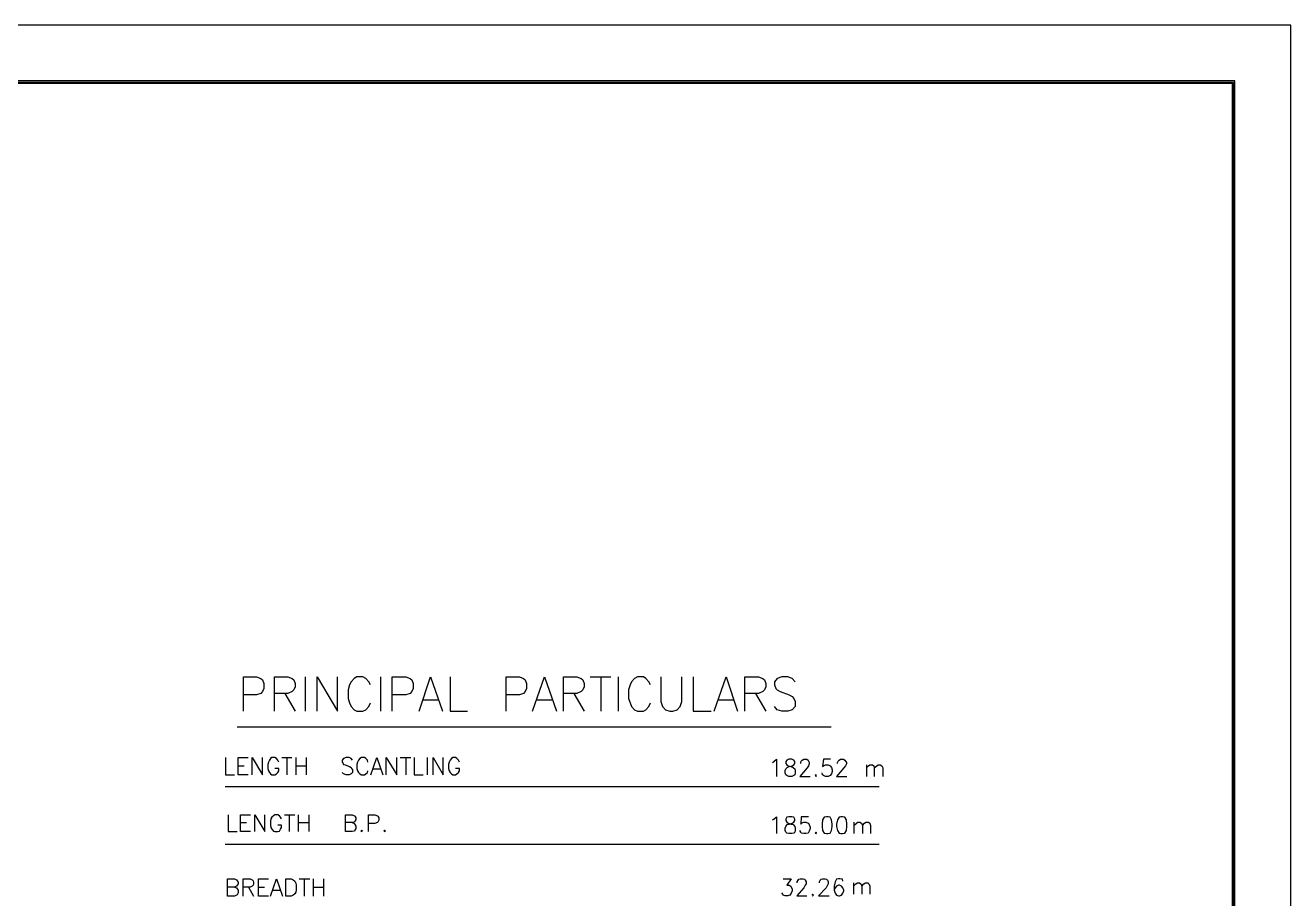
# Model space of a CAD drawing. Header units: millimetres. Extents: x 0.6 to 49, y 0.3 to 23.1.
# Drawn here: x 40.57 to 49.05, y 17.24 to 23.1 of the extents above; entities that cross this region are included whole.
import ezdxf

# ---------------------------------------------------------------- set-up
doc = ezdxf.new("R2010")
doc.units = ezdxf.units.MM
doc.layers.add('PDF_Geometry', color=7, linetype='Continuous')

msp = doc.modelspace()

# ---------------------------------------------------------------- linework, layer by layer
at = {"layer": 'PDF_Geometry', "lineweight": 25}
for points in [[(0.6028, 23.1), (0.6028, 0.28), (49.0494, 0.28), (49.0494, 23.1)], [(1.5528, 22.7267), (1.5528, 0.6533), (48.6761, 0.6533), (48.6761, 22.7267)], [(45.6861, 18.18), (45.6728, 18.1733), (45.6661, 18.1633), (45.6661, 18.15), (45.6728, 18.14), (45.6828, 18.1333), (45.6994, 18.13), (45.7161, 18.1233), (45.7261, 18.1133), (45.7294, 18.1033), (45.7294, 18.0867), (45.7261, 18.0733), (45.7194, 18.07), (45.7061, 18.0633), (45.6861, 18.0633), (45.6728, 18.07), (45.6661, 18.0733), (45.6628, 18.0867), (45.6628, 18.1033), (45.6661, 18.1133), (45.6761, 18.1233), (45.6894, 18.13), (45.7094, 18.1333), (45.7194, 18.14), (45.7261, 18.15), (45.7261, 18.1633), (45.7194, 18.1733), (45.7061, 18.18)], [(45.8694, 18.0733), (45.8628, 18.07), (45.8694, 18.0633), (45.8728, 18.07)], [(45.6861, 17.7933), (45.6728, 17.79), (45.6661, 17.7767), (45.6661, 17.7667), (45.6728, 17.7567), (45.6828, 17.75), (45.6994, 17.7433), (45.7161, 17.74), (45.7261, 17.7267), (45.7294, 17.7167), (45.7294, 17.7), (45.7261, 17.69), (45.7194, 17.6833), (45.7061, 17.68), (45.6861, 17.68), (45.6728, 17.6833), (45.6661, 17.69), (45.6628, 17.7), (45.6628, 17.7167), (45.6661, 17.7267), (45.6761, 17.74), (45.6894, 17.7433), (45.7094, 17.75), (45.7194, 17.7567), (45.7261, 17.7667), (45.7261, 17.7767), (45.7194, 17.79), (45.7061, 17.7933)], [(45.9394, 17.7933), (45.9228, 17.79), (45.9128, 17.7733), (45.9094, 17.7433), (45.9094, 17.7267), (45.9128, 17.7), (45.9228, 17.6833), (45.9394, 17.68), (45.9494, 17.68), (45.9628, 17.6833), (45.9728, 17.7), (45.9761, 17.7267), (45.9761, 17.7433), (45.9728, 17.7733), (45.9628, 17.79), (45.9494, 17.7933)], [(46.0361, 17.7933), (46.0228, 17.79), (46.0128, 17.7733), (46.0061, 17.7433), (46.0061, 17.7267), (46.0128, 17.7), (46.0228, 17.6833), (46.0361, 17.68), (46.0461, 17.68), (46.0628, 17.6833), (46.0728, 17.7), (46.0761, 17.7267), (46.0761, 17.7433), (46.0728, 17.7733), (46.0628, 17.79), (46.0461, 17.7933)], [(42.8261, 17.7033), (42.8194, 17.6967), (42.8261, 17.6933), (42.8294, 17.6967)], [(42.9761, 17.7033), (42.9728, 17.6967), (42.9761, 17.6933), (42.9828, 17.6967)], [(45.8694, 17.69), (45.8628, 17.6833), (45.8694, 17.68), (45.8728, 17.6833)], [(42.3161, 17.26), (42.3161, 17.3767), (42.3528, 17.3767), (42.3661, 17.37), (42.3761, 17.36), (42.3828, 17.3467), (42.3861, 17.3333), (42.3861, 17.3033), (42.3828, 17.2867), (42.3761, 17.2767), (42.3661, 17.2667), (42.3528, 17.26)], [(45.8461, 17.2733), (45.8428, 17.2667), (45.8461, 17.2633), (45.8528, 17.2667)]]:
    msp.add_lwpolyline(points, close=True, dxfattribs=at)
for points in [[(48.6661, 0.6633), (48.6661, 22.7167), (1.5628, 22.7167), (1.5628, 0.6633), (48.6761, 0.6633)], [(48.6594, 0.67), (48.6594, 22.71), (1.5694, 22.71), (1.5694, 0.67), (48.6761, 0.67)], [(42.0328, 18.5), (42.0328, 18.73), (42.1194, 18.73), (42.1494, 18.72), (42.1594, 18.71), (42.1694, 18.6867), (42.1694, 18.6533), (42.1594, 18.6333), (42.1494, 18.62), (42.1194, 18.61), (42.0328, 18.61)], [(42.2394, 18.5), (42.2394, 18.73), (42.3294, 18.73), (42.3594, 18.72), (42.3694, 18.71), (42.3794, 18.6867), (42.3794, 18.6633), (42.3694, 18.6433), (42.3594, 18.6333), (42.3294, 18.62), (42.2394, 18.62)], [(42.4461, 18.73), (42.4461, 18.5)], [(42.5261, 18.5), (42.5261, 18.73), (42.6628, 18.5), (42.6628, 18.73)], [(42.8828, 18.6767), (42.8728, 18.6967), (42.8528, 18.72), (42.8328, 18.73), (42.7928, 18.73), (42.7728, 18.72), (42.7528, 18.6967), (42.7428, 18.6767), (42.7328, 18.6433), (42.7328, 18.5867), (42.7428, 18.5567), (42.7528, 18.5333), (42.7728, 18.51), (42.7928, 18.5), (42.8328, 18.5), (42.8528, 18.51), (42.8728, 18.5333), (42.8828, 18.5567)], [(42.9494, 18.73), (42.9494, 18.5)], [(43.0294, 18.5), (43.0294, 18.73), (43.1194, 18.73), (43.1494, 18.72), (43.1594, 18.71), (43.1694, 18.6867), (43.1694, 18.6533), (43.1594, 18.6333), (43.1494, 18.62), (43.1194, 18.61), (43.0294, 18.61)], [(43.2094, 18.5), (43.2861, 18.73), (43.3661, 18.5)], [(43.4161, 18.73), (43.4161, 18.5), (43.5328, 18.5)], [(43.7928, 18.5), (43.7928, 18.73), (43.8828, 18.73), (43.9094, 18.72), (43.9194, 18.71), (43.9294, 18.6867), (43.9294, 18.6533), (43.9194, 18.6333), (43.9094, 18.62), (43.8828, 18.61), (43.7928, 18.61)], [(43.9694, 18.5), (44.0494, 18.73), (44.1294, 18.5)], [(44.1761, 18.5), (44.1761, 18.73), (44.2661, 18.73), (44.2961, 18.72), (44.3061, 18.71), (44.3161, 18.6867), (44.3161, 18.6633), (44.3061, 18.6433), (44.2961, 18.6333), (44.2661, 18.62), (44.1761, 18.62)], [(44.3561, 18.73), (44.4928, 18.73)], [(44.4261, 18.73), (44.4261, 18.5)], [(44.5428, 18.73), (44.5428, 18.5)], [(44.7594, 18.6767), (44.7494, 18.6967), (44.7294, 18.72), (44.7128, 18.73), (44.6728, 18.73), (44.6528, 18.72), (44.6328, 18.6967), (44.6228, 18.6767), (44.6128, 18.6433), (44.6128, 18.5867), (44.6228, 18.5567), (44.6328, 18.5333), (44.6528, 18.51), (44.6728, 18.5), (44.7128, 18.5), (44.7294, 18.51), (44.7494, 18.5333), (44.7594, 18.5567)], [(44.8294, 18.73), (44.8294, 18.5667), (44.8394, 18.5333), (44.8594, 18.51), (44.8894, 18.5), (44.9094, 18.5), (44.9394, 18.51), (44.9594, 18.5333), (44.9694, 18.5667), (44.9694, 18.73)], [(45.0461, 18.73), (45.0461, 18.5), (45.1661, 18.5)], [(45.1861, 18.5), (45.2661, 18.73), (45.3428, 18.5)], [(45.3928, 18.5), (45.3928, 18.73), (45.4828, 18.73), (45.5128, 18.72), (45.5228, 18.71), (45.5328, 18.6867), (45.5328, 18.6633), (45.5228, 18.6433), (45.5128, 18.6333), (45.4828, 18.62), (45.3928, 18.62)], [(45.7294, 18.6967), (45.7094, 18.72), (45.6794, 18.73), (45.6394, 18.73), (45.6094, 18.72), (45.5894, 18.6967), (45.5894, 18.6767), (45.5994, 18.6533), (45.6094, 18.6433), (45.6294, 18.6333), (45.6894, 18.61), (45.7094, 18.6), (45.7194, 18.5867), (45.7294, 18.5667), (45.7294, 18.5333), (45.7094, 18.51), (45.6794, 18.5), (45.6394, 18.5), (45.6094, 18.51), (45.5894, 18.5333)], [(42.3094, 18.62), (42.3794, 18.5)], [(43.2361, 18.5767), (43.3361, 18.5767)], [(43.9994, 18.5767), (44.0994, 18.5767)], [(44.2461, 18.62), (44.3161, 18.5)], [(45.2161, 18.5767), (45.3128, 18.5767)], [(45.4628, 18.62), (45.5328, 18.5)], [(41.9894, 18.3967), (45.9694, 18.3967)], [(41.9128, 18.19), (41.9128, 18.0733), (41.9728, 18.0733)], [(42.0628, 18.0733), (41.9961, 18.0733), (41.9961, 18.19), (42.0628, 18.19)], [(42.0894, 18.0733), (42.0894, 18.19), (42.1594, 18.0733), (42.1594, 18.19)], [(42.2694, 18.16), (42.2628, 18.1733), (42.2528, 18.1833), (42.2428, 18.19), (42.2228, 18.19), (42.2128, 18.1833), (42.2061, 18.1733), (42.1994, 18.16), (42.1961, 18.1433), (42.1961, 18.1167), (42.1994, 18.1), (42.2061, 18.09), (42.2128, 18.08), (42.2228, 18.0733), (42.2428, 18.0733), (42.2528, 18.08), (42.2628, 18.09), (42.2694, 18.1), (42.2694, 18.1167), (42.2428, 18.1167)], [(42.2894, 18.19), (42.3561, 18.19)], [(42.3228, 18.19), (42.3228, 18.0733)], [(42.3828, 18.19), (42.3828, 18.0733)], [(42.4528, 18.19), (42.4528, 18.0733)], [(42.7628, 18.1733), (42.7528, 18.1833), (42.7394, 18.19), (42.7194, 18.19), (42.7028, 18.1833), (42.6928, 18.1733), (42.6928, 18.16), (42.6994, 18.15), (42.7028, 18.1433), (42.7128, 18.14), (42.7428, 18.13), (42.7528, 18.1233), (42.7561, 18.1167), (42.7628, 18.1067), (42.7628, 18.09), (42.7528, 18.08), (42.7394, 18.0733), (42.7194, 18.0733), (42.7028, 18.08), (42.6928, 18.09)], [(42.8661, 18.16), (42.8628, 18.1733), (42.8528, 18.1833), (42.8428, 18.19), (42.8228, 18.19), (42.8128, 18.1833), (42.8028, 18.1733), (42.7961, 18.16), (42.7928, 18.1433), (42.7928, 18.1167), (42.7961, 18.1), (42.8028, 18.09), (42.8128, 18.08), (42.8228, 18.0733), (42.8428, 18.0733), (42.8528, 18.08), (42.8628, 18.09), (42.8661, 18.1)], [(42.8861, 18.0733), (42.9261, 18.19), (42.9661, 18.0733)], [(42.9894, 18.0733), (42.9894, 18.19), (43.0594, 18.0733), (43.0594, 18.19)], [(43.0828, 18.19), (43.1528, 18.19)], [(43.1194, 18.19), (43.1194, 18.0733)], [(43.1761, 18.19), (43.1761, 18.0733), (43.2361, 18.0733)], [(43.2628, 18.19), (43.2628, 18.0733)], [(43.3028, 18.0733), (43.3028, 18.19), (43.3694, 18.0733), (43.3694, 18.19)], [(43.4794, 18.16), (43.4728, 18.1733), (43.4628, 18.1833), (43.4528, 18.19), (43.4361, 18.19), (43.4261, 18.1833), (43.4161, 18.1733), (43.4094, 18.16), (43.4061, 18.1433), (43.4061, 18.1167), (43.4094, 18.1), (43.4161, 18.09), (43.4261, 18.08), (43.4361, 18.0733), (43.4528, 18.0733), (43.4628, 18.08), (43.4728, 18.09), (43.4794, 18.1), (43.4794, 18.1167), (43.4528, 18.1167)], [(45.5761, 18.1567), (45.5861, 18.1633), (45.6028, 18.18), (45.6028, 18.0633)], [(45.7661, 18.15), (45.7661, 18.1567), (45.7694, 18.1667), (45.7761, 18.1733), (45.7861, 18.18), (45.8061, 18.18), (45.8161, 18.1733), (45.8194, 18.1667), (45.8228, 18.1567), (45.8228, 18.1467), (45.8194, 18.1333), (45.8094, 18.12), (45.7594, 18.0633), (45.8294, 18.0633)], [(45.9661, 18.18), (45.9194, 18.18), (45.9128, 18.13), (45.9194, 18.1333), (45.9328, 18.14), (45.9494, 18.14), (45.9628, 18.1333), (45.9728, 18.1233), (45.9761, 18.1067), (45.9761, 18.0967), (45.9728, 18.08), (45.9628, 18.07), (45.9494, 18.0633), (45.9328, 18.0633), (45.9194, 18.07), (45.9128, 18.0733), (45.9094, 18.0867)], [(46.0128, 18.15), (46.0128, 18.1567), (46.0161, 18.1667), (46.0228, 18.1733), (46.0328, 18.18), (46.0528, 18.18), (46.0628, 18.1733), (46.0661, 18.1667), (46.0728, 18.1567), (46.0728, 18.1467), (46.0661, 18.1333), (46.0561, 18.12), (46.0061, 18.0633), (46.0761, 18.0633)], [(41.9961, 18.1333), (42.0361, 18.1333)], [(42.3828, 18.1333), (42.4528, 18.1333)], [(42.8994, 18.1133), (42.9494, 18.1133)], [(46.2061, 18.14), (46.2061, 18.0633)], [(46.2061, 18.12), (46.2194, 18.1333), (46.2294, 18.14), (46.2461, 18.14), (46.2561, 18.1333), (46.2594, 18.12), (46.2594, 18.0633)], [(46.2594, 18.12), (46.2761, 18.1333), (46.2861, 18.14), (46.2994, 18.14), (46.3094, 18.1333), (46.3161, 18.12), (46.3161, 18.0633)], [(41.9094, 17.9967), (46.2928, 17.9967)], [(41.9294, 17.8067), (41.9294, 17.6933), (41.9894, 17.6933)], [(42.0794, 17.6933), (42.0128, 17.6933), (42.0128, 17.8067), (42.0794, 17.8067)], [(42.1094, 17.6933), (42.1094, 17.8067), (42.1761, 17.6933), (42.1761, 17.8067)], [(42.2861, 17.78), (42.2794, 17.79), (42.2728, 17.8), (42.2628, 17.8067), (42.2428, 17.8067), (42.2328, 17.8), (42.2228, 17.79), (42.2161, 17.78), (42.2128, 17.7633), (42.2128, 17.7367), (42.2161, 17.72), (42.2228, 17.71), (42.2328, 17.6967), (42.2428, 17.6933), (42.2628, 17.6933), (42.2728, 17.6967), (42.2794, 17.71), (42.2861, 17.72), (42.2861, 17.7367), (42.2628, 17.7367)], [(42.3061, 17.8067), (42.3761, 17.8067)], [(42.3394, 17.8067), (42.3394, 17.6933)], [(42.3994, 17.8067), (42.3994, 17.6933)], [(42.4694, 17.8067), (42.4694, 17.6933)], [(42.7594, 17.7533), (42.7761, 17.7467), (42.7794, 17.74), (42.7861, 17.73), (42.7861, 17.7133), (42.7794, 17.7033), (42.7761, 17.6967), (42.7594, 17.6933), (42.7161, 17.6933), (42.7161, 17.8067), (42.7594, 17.8067), (42.7761, 17.8), (42.7794, 17.7967), (42.7861, 17.7867), (42.7861, 17.7733), (42.7794, 17.7633), (42.7761, 17.7567), (42.7594, 17.7533), (42.7161, 17.7533)], [(42.8694, 17.6933), (42.8694, 17.8067), (42.9128, 17.8067), (42.9294, 17.8), (42.9328, 17.7967), (42.9394, 17.7867), (42.9394, 17.77), (42.9328, 17.7567), (42.9294, 17.7533), (42.9128, 17.7467), (42.8694, 17.7467)], [(42.0128, 17.7533), (42.0528, 17.7533)], [(42.3994, 17.7533), (42.4694, 17.7533)], [(45.5761, 17.7733), (45.5861, 17.7767), (45.6028, 17.7933), (45.6028, 17.68)], [(45.8194, 17.7933), (45.7694, 17.7933), (45.7661, 17.7433), (45.7694, 17.75), (45.7861, 17.7567), (45.7994, 17.7567), (45.8161, 17.75), (45.8228, 17.74), (45.8294, 17.7233), (45.8294, 17.7133), (45.8228, 17.6967), (45.8161, 17.6833), (45.7994, 17.68), (45.7861, 17.68), (45.7694, 17.6833), (45.7661, 17.69), (45.7594, 17.7)], [(46.1228, 17.7567), (46.1228, 17.68)], [(46.1228, 17.7333), (46.1394, 17.75), (46.1494, 17.7567), (46.1628, 17.7567), (46.1728, 17.75), (46.1794, 17.7333), (46.1794, 17.68)], [(46.1794, 17.7333), (46.1928, 17.75), (46.2028, 17.7567), (46.2194, 17.7567), (46.2294, 17.75), (46.2328, 17.7333), (46.2328, 17.68)], [(41.9094, 17.61), (46.2928, 17.61)], [(41.9728, 17.32), (41.9861, 17.3167), (41.9894, 17.31), (41.9961, 17.3), (41.9961, 17.2833), (41.9894, 17.27), (41.9861, 17.2667), (41.9728, 17.26), (41.9261, 17.26), (41.9261, 17.3767), (41.9728, 17.3767), (41.9861, 17.37), (41.9894, 17.3633), (41.9961, 17.3533), (41.9961, 17.3433), (41.9894, 17.3333), (41.9861, 17.3267), (41.9728, 17.32), (41.9261, 17.32)], [(42.0294, 17.26), (42.0294, 17.3767), (42.0761, 17.3767), (42.0894, 17.37), (42.0961, 17.3633), (42.0994, 17.3533), (42.0994, 17.3433), (42.0961, 17.3333), (42.0894, 17.3267), (42.0761, 17.32), (42.0294, 17.32)], [(42.0661, 17.32), (42.0994, 17.26)], [(42.1994, 17.26), (42.1328, 17.26), (42.1328, 17.3767), (42.1994, 17.3767)], [(42.1328, 17.32), (42.1728, 17.32)], [(42.2128, 17.26), (42.2528, 17.3767), (42.2928, 17.26)], [(42.2294, 17.3), (42.2761, 17.3)], [(42.4061, 17.3767), (42.4761, 17.3767)], [(42.4394, 17.3767), (42.4394, 17.26)], [(42.4994, 17.3767), (42.4994, 17.26)], [(42.4994, 17.32), (42.5694, 17.32)], [(42.5694, 17.3767), (42.5694, 17.26)], [(45.6494, 17.3767), (45.7028, 17.3767), (45.6728, 17.3333), (45.6894, 17.3333), (45.6994, 17.3267), (45.7028, 17.3233), (45.7094, 17.3067), (45.7094, 17.2967), (45.7028, 17.28), (45.6928, 17.2667), (45.6794, 17.2633), (45.6628, 17.2633), (45.6494, 17.2667), (45.6461, 17.2733), (45.6394, 17.2833)], [(45.7428, 17.35), (45.7428, 17.3567), (45.7494, 17.3667), (45.7528, 17.3733), (45.7628, 17.3767), (45.7828, 17.3767), (45.7928, 17.3733), (45.7961, 17.3667), (45.8028, 17.3567), (45.8028, 17.3433), (45.7961, 17.3333), (45.7861, 17.3167), (45.7394, 17.2633), (45.8061, 17.2633)], [(45.8928, 17.35), (45.8928, 17.3567), (45.8961, 17.3667), (45.9028, 17.3733), (45.9128, 17.3767), (45.9294, 17.3767), (45.9394, 17.3733), (45.9461, 17.3667), (45.9494, 17.3567), (45.9494, 17.3433), (45.9461, 17.3333), (45.9361, 17.3167), (45.8861, 17.2633), (45.9561, 17.2633)], [(46.0494, 17.36), (46.0461, 17.3733), (46.0294, 17.3767), (46.0194, 17.3767), (46.0061, 17.3733), (45.9961, 17.3567), (45.9894, 17.3267), (45.9894, 17.3), (45.9961, 17.28), (46.0061, 17.2667), (46.0194, 17.2633), (46.0261, 17.2633), (46.0394, 17.2667), (46.0494, 17.28), (46.0561, 17.2967), (46.0561, 17.3), (46.0494, 17.3167), (46.0394, 17.3267), (46.0261, 17.3333), (46.0194, 17.3333), (46.0061, 17.3267), (45.9961, 17.3167), (45.9894, 17.3)], [(46.1194, 17.35), (46.1194, 17.2733)], [(46.1194, 17.3267), (46.1361, 17.3433), (46.1461, 17.35), (46.1594, 17.35), (46.1694, 17.3433), (46.1761, 17.3267), (46.1761, 17.2733)], [(46.1761, 17.3267), (46.1894, 17.3433), (46.1994, 17.35), (46.2161, 17.35), (46.2228, 17.3433), (46.2294, 17.3267), (46.2294, 17.2733)]]:
    msp.add_lwpolyline(points, dxfattribs=at)

doc.saveas('drawing.dxf')
